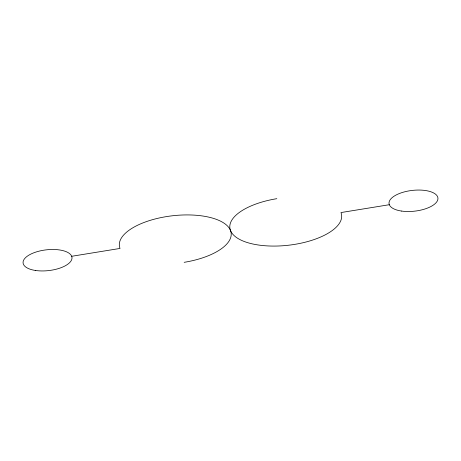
<?xml version="1.0" encoding="UTF-8"?>
<svg xmlns="http://www.w3.org/2000/svg" width="461" height="461" viewBox="0 0 461 461"><rect width="100%" height="100%" fill="white"/><g stroke="black" fill="none" stroke-linecap="round" stroke-linejoin="round"><path stroke-width="0.69" d="M71.691 256.287L120.027 248.439A56.248 23.863 -6.5 0 1 166.346 216.618A56.248 23.863 -6.5 0 1 230.5 230.5A56.248 23.863 -6.5 0 0 294.654 244.382A56.248 23.863 -6.5 0 0 340.973 212.561L389.309 204.713M276.825 198.679A56.248 23.863 -6.5 0 0 230.5 230.5A56.248 23.863 -6.5 0 1 184.175 262.321M401.6 211.069A24.606 10.442 -6.5 0 0 437.95 198.322A24.606 10.442 -6.5 0 0 400.874 192.963A24.606 10.442 -6.5 0 0 401.6 211.069M35.653 270.498A24.606 10.442 -6.5 0 0 72.002 257.751A24.606 10.442 -6.5 0 0 34.921 252.392A24.606 10.442 -6.5 0 0 35.653 270.498"/></g></svg>
